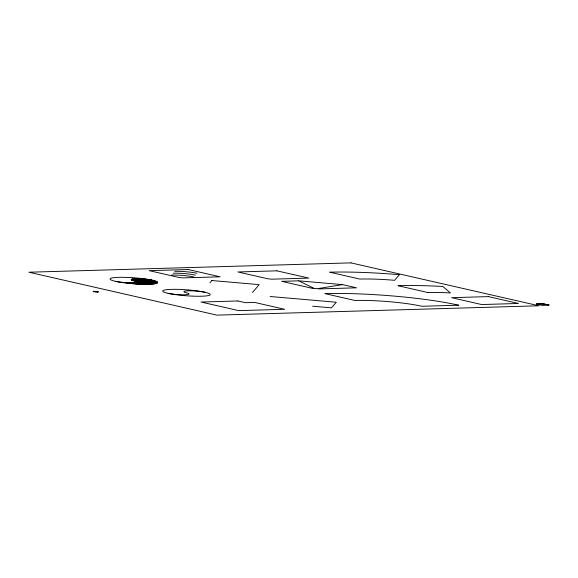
<?xml version="1.0" encoding="UTF-8"?>
<svg xmlns="http://www.w3.org/2000/svg" width="578" height="578" viewBox="0 0 578 578"><rect width="100%" height="100%" fill="white"/><g stroke="black" fill="none" stroke-linecap="round" stroke-linejoin="round"><path stroke-width="0.87" d="M126.148 283.047L126.474 282.664M126.611 283.097L126.958 282.685M127.073 283.155L127.449 282.714M127.536 283.206L127.933 282.729M127.998 283.256L128.432 282.75M128.468 283.299L128.923 282.765M131.336 279.918L131.994 279.145M128.937 283.35L129.421 282.772M131.676 280.113L132.6 279.022M129.407 283.393L129.927 282.779M132.051 280.272L133.171 278.95M129.869 283.444L130.433 282.786M132.441 280.409L133.728 278.892M130.346 283.487L130.939 282.786M132.846 280.532L134.269 278.856M130.816 283.531L131.452 282.779M133.258 280.641L134.804 278.827M131.285 283.574L131.965 282.772M133.677 280.749L135.324 278.806M131.762 283.61L132.485 282.75M134.103 280.843L135.844 278.791M132.232 283.654L133.012 282.729M134.522 280.951L136.365 278.784M132.709 283.69L133.547 282.7M134.934 281.067L136.87 278.777M133.186 283.726L134.096 282.656M135.331 281.19L137.376 278.777M133.662 283.762L134.652 282.591M135.722 281.334L137.882 278.784M134.139 283.798L135.23 282.505M136.09 281.5L138.38 278.791M134.616 283.834L135.859 282.367M136.408 281.724L138.879 278.806M135.1 283.863L139.377 278.82M135.577 283.899L139.869 278.834M136.061 283.928L140.36 278.856M136.545 283.957L140.844 278.878M137.029 283.986L141.335 278.907M137.513 284.015L141.82 278.936M137.998 284.036L142.296 278.964M138.482 284.065L142.78 279.001M138.973 284.087L143.257 279.029M139.464 284.109L143.734 279.073M139.955 284.13L144.204 279.109M140.447 284.145L144.681 279.152M140.938 284.166L145.15 279.196M141.429 284.181L145.613 279.246M141.928 284.195L146.082 279.29M142.419 284.21L146.545 279.34M142.918 284.224L147.007 279.398M143.416 284.231L147.469 279.456M143.922 284.239L147.925 279.514M144.421 284.246L148.38 279.571M144.926 284.253L148.835 279.636M145.432 284.253L149.29 279.701M145.938 284.253L149.738 279.774M146.444 284.253L150.179 279.846M146.957 284.246L150.627 279.925M147.469 284.246L151.06 280.005M147.982 284.231L151.501 280.092M148.503 284.224L151.927 280.178M149.023 284.21L152.354 280.272M149.543 284.188L152.78 280.373M150.07 284.166L153.199 280.482M150.598 284.145L153.618 280.583M151.133 284.116L154.03 280.698M151.667 284.08L154.442 280.814M152.209 284.036L154.846 280.937M152.758 283.993L155.244 281.067M153.315 283.935L155.634 281.204M153.878 283.87L156.017 281.349M154.449 283.798L156.392 281.508M155.034 283.704L156.746 281.681M155.648 283.581L157.086 281.883M156.291 283.422L157.389 282.129M157.028 283.148L157.592 282.483M209.966 282.772L211.866 280.532M252.507 292.482L259.161 284.636L211.823 280.532M318.254 288.545L342.581 284.636L356.547 287.822L319.735 288.892L311.708 288.191L281.631 281.327L298.696 280.836M547.72 304.917L549.1 304.881L542.605 303.753L548.883 305.191L541.983 305.394L536.341 304.1L543.862 303.862L536.695 303.782L537.822 304.035M342.573 284.636L298.718 280.836L313.529 288.14M270.128 296.5L336.288 302.236L331.526 307.85L312.669 306.21M94.46 291.601L95.565 291.854M115.427 281.313A11.914 1.496 4.3 0 0 132.145 282.765A11.914 1.496 4.3 0 0 133.829 280.778A11.914 1.496 4.3 0 1 135.512 278.798A11.914 1.496 4.3 0 1 152.231 280.251M204.872 292.258A11.914 1.496 4.3 0 0 188.218 290.828A11.914 1.496 4.3 0 0 186.47 292.793A11.914 1.496 4.3 0 1 184.722 294.758A11.914 1.496 4.3 0 1 168.068 293.328M174.78 271.335A15.844 1.987 4.3 0 1 197.011 273.264M173.198 273.199A15.844 1.987 4.3 0 1 195.429 275.128M171.615 275.063A15.844 1.987 4.3 0 1 193.854 276.992M399.384 274.709L394.63 280.316A47.671 5.975 4.3 0 0 359.791 279.066L329.706 272.195A95.327 11.95 4.3 0 1 399.384 274.709M350.94 262.874L28.9 272.216L216.909 315.126L538.949 305.784L350.94 262.874M188.24 269.529L149.225 270.663L179.31 277.527L183.32 277.874L220.124 276.804L188.24 269.529M276.891 270.829L237.876 271.963L267.961 278.827L271.971 279.174L308.775 278.105L276.891 270.829M94.713 291.305L93.412 291.341L98.072 292.071L94.713 291.305M97.22 291.522L93.159 291.637L98.325 291.774L97.22 291.522M237.876 300.972L201.072 302.041L238.671 310.624L284.679 309.288L254.595 302.424L245.397 302.691L237.876 300.972M488.388 296.608L451.584 297.677L481.662 304.541L518.466 303.472L488.388 296.608M458.665 305.206L421.853 306.275A47.671 5.975 4.3 0 0 354.964 300.481L324.887 293.617A95.334 11.95 4.3 0 1 458.665 305.206M428.023 292.555L397.946 285.691A95.334 11.95 4.3 0 1 442.813 286.464L450.457 292.945A47.671 5.975 4.3 0 0 428.023 292.555M121.026 282.353A23.835 2.984 4.3 0 0 157.57 282.671A23.835 2.984 4.3 0 0 122.89 277.31A23.835 2.984 4.3 0 0 121.026 282.353M174 294.419A23.835 2.984 4.3 0 0 210.233 294.636A23.835 2.984 4.3 0 0 175.185 289.325A23.835 2.984 4.3 0 0 174 294.419"/></g></svg>
